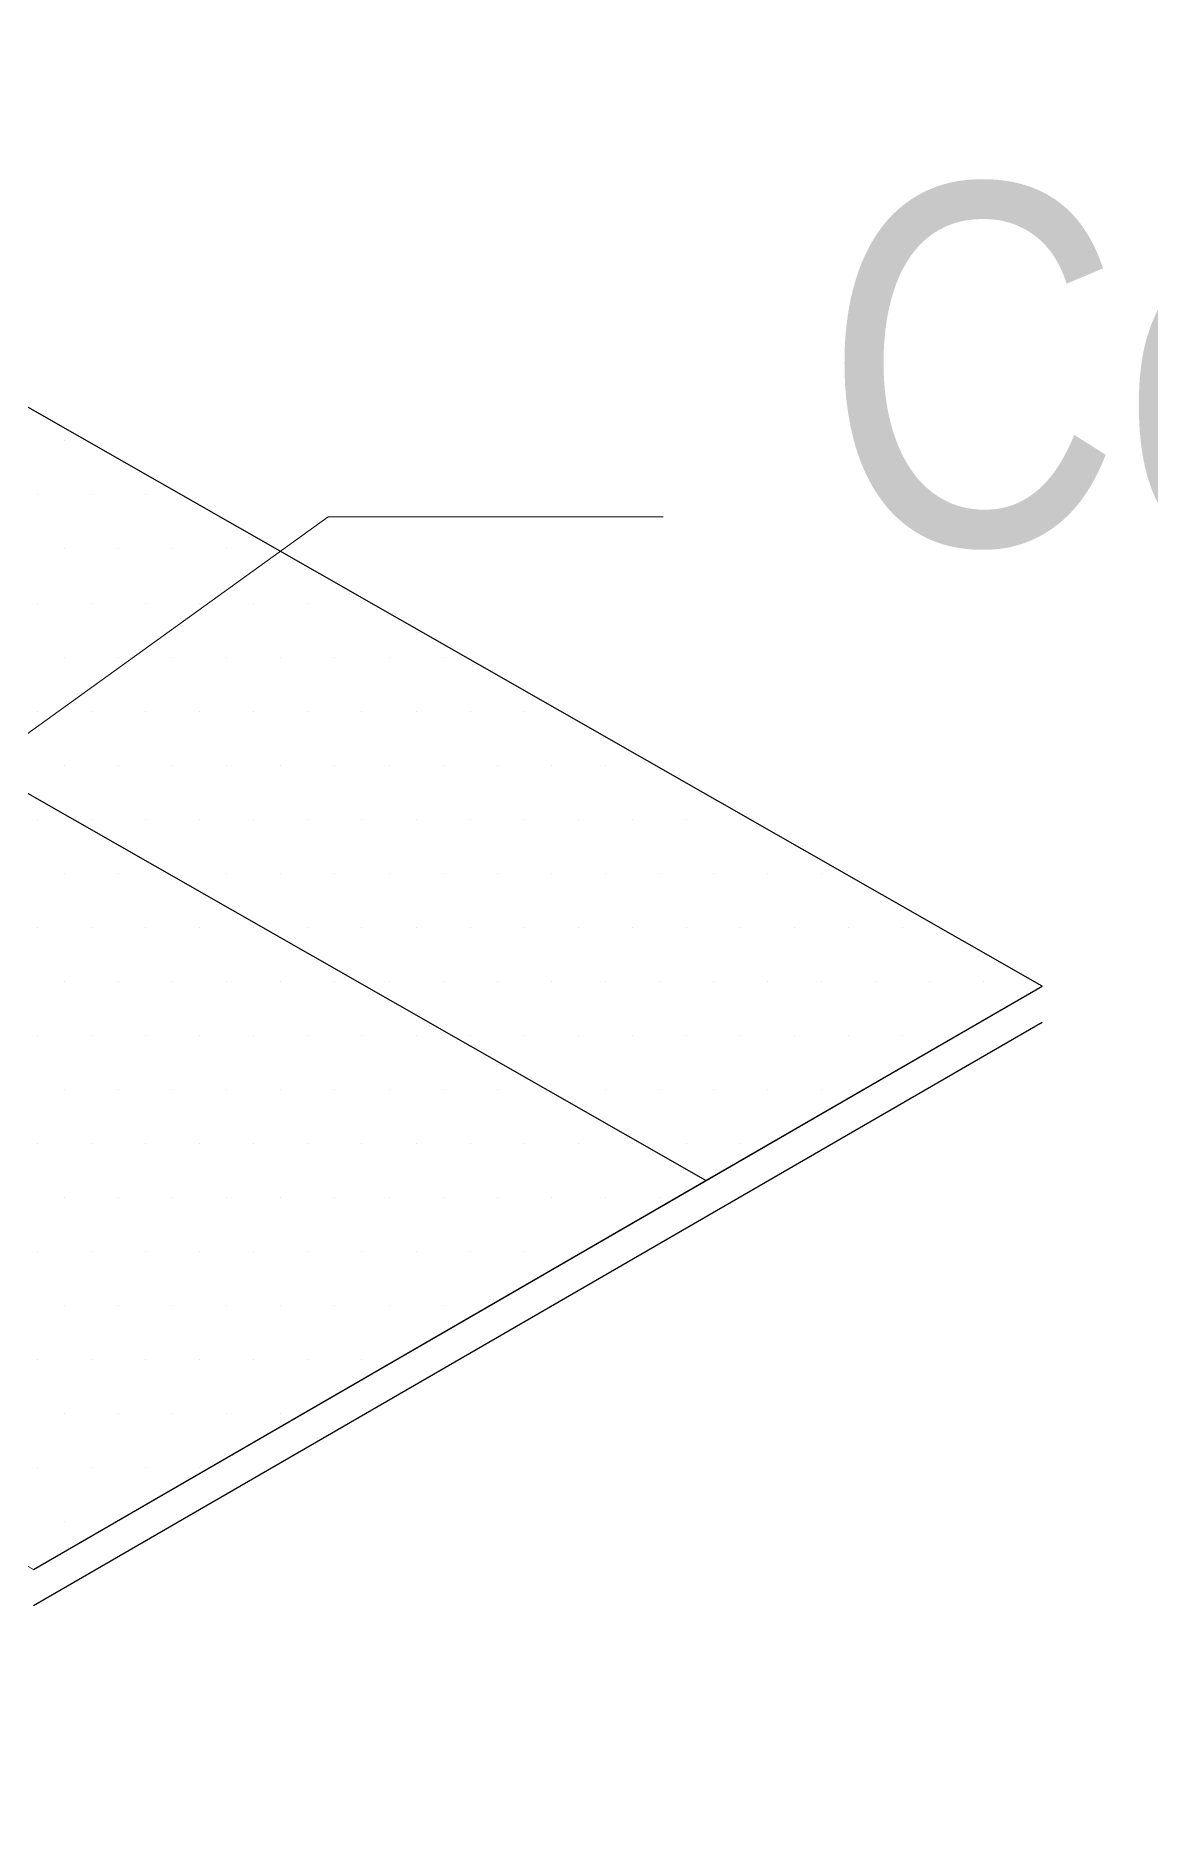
# Model space of a CAD drawing. Extents: x -1392 to 5791, y -3809 to 1722.
# Drawn here: x -542.32 to -514.48, y 1485.36 to 1529.97 of the extents above; entities that cross this region are included whole.
import ezdxf

# ---------------------------------------------------------------- set-up
doc = ezdxf.new("R2010")
doc.units = 0
doc.header["$MEASUREMENT"] = 0
for name, color, linetype, lineweight in [('.ATI-HATCH', 7, 'Continuous', 0), ('G-ANNO-TTLB', 7, 'Continuous', 0), ('TYVEK', 7, 'Continuous', 0)]:
    doc.layers.add(name, color=color, linetype=linetype, lineweight=lineweight)

# ---------------------------------------------------------------- blocks, each defined once
blk = doc.blocks.new('Block_121')
at = {"layer": '.ATI-HATCH'}
for points, knots in [([(-659.973, 1578.106), (-659.973, 1578.106), (-668.371, 1573.247), (-668.371, 1573.247), (-668.371, 1573.247), (-676.769, 1568.388), (-676.769, 1568.388), (-676.769, 1568.388), (-542.374, 1491.646), (-542.374, 1491.646), (-542.374, 1491.646), (-525.577, 1501.364), (-525.577, 1501.364), (-525.577, 1501.364), (-659.973, 1578.106), (-659.973, 1578.106)], [0, 0, 0, 0, 1, 1, 1, 2, 2, 2, 3, 3, 3, 4, 4, 4, 5, 5, 5, 5]), ([(-543.625, 1521.324), (-543.625, 1521.324), (-544.344, 1512.08), (-544.344, 1512.08), (-544.344, 1512.08), (-525.577, 1501.364), (-525.577, 1501.364), (-525.577, 1501.364), (-517.179, 1506.222), (-517.179, 1506.222), (-517.179, 1506.222), (-543.625, 1521.324), (-543.625, 1521.324)], [0, 0, 0, 0, 1, 1, 1, 2, 2, 2, 3, 3, 3, 4, 4, 4, 4])]:
    blk.add_open_spline(points, degree=3, knots=knots, dxfattribs=at)
at = {"layer": '.ATI-HATCH', "color": 8, "lineweight": 0, "true_color": 0x808080}
for points in [[(-541.596, 1519.847), (-541.596, 1519.847), (-541.596, 1519.847), (-541.596, 1519.847)], [(-542.271, 1518.497), (-542.271, 1518.497), (-542.271, 1518.497), (-542.271, 1518.497)], [(-540.921, 1518.497), (-540.921, 1518.497), (-540.921, 1518.497), (-540.921, 1518.497)], [(-539.571, 1518.497), (-539.571, 1518.497), (-539.571, 1518.497), (-539.571, 1518.497)], [(-541.596, 1517.147), (-541.596, 1517.147), (-541.596, 1517.147), (-541.596, 1517.147)], [(-540.246, 1517.147), (-540.246, 1517.147), (-540.246, 1517.147), (-540.246, 1517.147)], [(-538.896, 1517.147), (-538.896, 1517.147), (-538.896, 1517.147), (-538.896, 1517.147)], [(-537.546, 1517.147), (-537.546, 1517.147), (-537.546, 1517.147), (-537.546, 1517.147)], [(-542.271, 1515.797), (-542.271, 1515.797), (-542.271, 1515.797), (-542.271, 1515.797)], [(-540.921, 1515.797), (-540.921, 1515.797), (-540.921, 1515.797), (-540.921, 1515.797)], [(-539.571, 1515.797), (-539.571, 1515.797), (-539.571, 1515.797), (-539.571, 1515.797)], [(-538.221, 1515.797), (-538.221, 1515.797), (-538.221, 1515.797), (-538.221, 1515.797)], [(-536.871, 1515.797), (-536.871, 1515.797), (-536.871, 1515.797), (-536.871, 1515.797)], [(-535.521, 1515.797), (-535.521, 1515.797), (-535.521, 1515.797), (-535.521, 1515.797)], [(-534.171, 1515.797), (-534.171, 1515.797), (-534.171, 1515.797), (-534.171, 1515.797)], [(-541.596, 1514.447), (-541.596, 1514.447), (-541.596, 1514.447), (-541.596, 1514.447)], [(-540.246, 1514.447), (-540.246, 1514.447), (-540.246, 1514.447), (-540.246, 1514.447)], [(-538.896, 1514.447), (-538.896, 1514.447), (-538.896, 1514.447), (-538.896, 1514.447)], [(-537.546, 1514.447), (-537.546, 1514.447), (-537.546, 1514.447), (-537.546, 1514.447)], [(-536.196, 1514.447), (-536.196, 1514.447), (-536.196, 1514.447), (-536.196, 1514.447)], [(-534.846, 1514.447), (-534.846, 1514.447), (-534.846, 1514.447), (-534.846, 1514.447)], [(-533.496, 1514.447), (-533.496, 1514.447), (-533.496, 1514.447), (-533.496, 1514.447)], [(-532.146, 1514.447), (-532.146, 1514.447), (-532.146, 1514.447), (-532.146, 1514.447)], [(-542.271, 1513.097), (-542.271, 1513.097), (-542.271, 1513.097), (-542.271, 1513.097)], [(-540.921, 1513.097), (-540.921, 1513.097), (-540.921, 1513.097), (-540.921, 1513.097)], [(-539.571, 1513.097), (-539.571, 1513.097), (-539.571, 1513.097), (-539.571, 1513.097)], [(-538.221, 1513.097), (-538.221, 1513.097), (-538.221, 1513.097), (-538.221, 1513.097)], [(-536.871, 1513.097), (-536.871, 1513.097), (-536.871, 1513.097), (-536.871, 1513.097)], [(-535.521, 1513.097), (-535.521, 1513.097), (-535.521, 1513.097), (-535.521, 1513.097)], [(-534.171, 1513.097), (-534.171, 1513.097), (-534.171, 1513.097), (-534.171, 1513.097)], [(-532.821, 1513.097), (-532.821, 1513.097), (-532.821, 1513.097), (-532.821, 1513.097)], [(-531.471, 1513.097), (-531.471, 1513.097), (-531.471, 1513.097), (-531.471, 1513.097)], [(-530.121, 1513.097), (-530.121, 1513.097), (-530.121, 1513.097), (-530.121, 1513.097)], [(-541.596, 1511.747), (-541.596, 1511.747), (-541.596, 1511.747), (-541.596, 1511.747)], [(-540.246, 1511.747), (-540.246, 1511.747), (-540.246, 1511.747), (-540.246, 1511.747)], [(-538.896, 1511.747), (-538.896, 1511.747), (-538.896, 1511.747), (-538.896, 1511.747)], [(-537.546, 1511.747), (-537.546, 1511.747), (-537.546, 1511.747), (-537.546, 1511.747)], [(-536.196, 1511.747), (-536.196, 1511.747), (-536.196, 1511.747), (-536.196, 1511.747)], [(-534.846, 1511.747), (-534.846, 1511.747), (-534.846, 1511.747), (-534.846, 1511.747)], [(-533.496, 1511.747), (-533.496, 1511.747), (-533.496, 1511.747), (-533.496, 1511.747)], [(-532.146, 1511.747), (-532.146, 1511.747), (-532.146, 1511.747), (-532.146, 1511.747)], [(-530.796, 1511.747), (-530.796, 1511.747), (-530.796, 1511.747), (-530.796, 1511.747)], [(-529.446, 1511.747), (-529.446, 1511.747), (-529.446, 1511.747), (-529.446, 1511.747)], [(-528.096, 1511.747), (-528.096, 1511.747), (-528.096, 1511.747), (-528.096, 1511.747)], [(-542.271, 1510.397), (-542.271, 1510.397), (-542.271, 1510.397), (-542.271, 1510.397)], [(-540.921, 1510.397), (-540.921, 1510.397), (-540.921, 1510.397), (-540.921, 1510.397)], [(-539.571, 1510.397), (-539.571, 1510.397), (-539.571, 1510.397), (-539.571, 1510.397)], [(-538.221, 1510.397), (-538.221, 1510.397), (-538.221, 1510.397), (-538.221, 1510.397)], [(-536.871, 1510.397), (-536.871, 1510.397), (-536.871, 1510.397), (-536.871, 1510.397)], [(-535.521, 1510.397), (-535.521, 1510.397), (-535.521, 1510.397), (-535.521, 1510.397)], [(-534.171, 1510.397), (-534.171, 1510.397), (-534.171, 1510.397), (-534.171, 1510.397)], [(-532.821, 1510.397), (-532.821, 1510.397), (-532.821, 1510.397), (-532.821, 1510.397)], [(-531.471, 1510.397), (-531.471, 1510.397), (-531.471, 1510.397), (-531.471, 1510.397)], [(-530.121, 1510.397), (-530.121, 1510.397), (-530.121, 1510.397), (-530.121, 1510.397)], [(-528.771, 1510.397), (-528.771, 1510.397), (-528.771, 1510.397), (-528.771, 1510.397)], [(-527.421, 1510.397), (-527.421, 1510.397), (-527.421, 1510.397), (-527.421, 1510.397)], [(-526.071, 1510.397), (-526.071, 1510.397), (-526.071, 1510.397), (-526.071, 1510.397)], [(-524.721, 1510.397), (-524.721, 1510.397), (-524.721, 1510.397), (-524.721, 1510.397)], [(-541.596, 1509.047), (-541.596, 1509.047), (-541.596, 1509.047), (-541.596, 1509.047)], [(-540.246, 1509.047), (-540.246, 1509.047), (-540.246, 1509.047), (-540.246, 1509.047)], [(-538.896, 1509.047), (-538.896, 1509.047), (-538.896, 1509.047), (-538.896, 1509.047)], [(-537.546, 1509.047), (-537.546, 1509.047), (-537.546, 1509.047), (-537.546, 1509.047)], [(-536.196, 1509.047), (-536.196, 1509.047), (-536.196, 1509.047), (-536.196, 1509.047)], [(-534.846, 1509.047), (-534.846, 1509.047), (-534.846, 1509.047), (-534.846, 1509.047)], [(-533.496, 1509.047), (-533.496, 1509.047), (-533.496, 1509.047), (-533.496, 1509.047)], [(-532.146, 1509.047), (-532.146, 1509.047), (-532.146, 1509.047), (-532.146, 1509.047)], [(-530.796, 1509.047), (-530.796, 1509.047), (-530.796, 1509.047), (-530.796, 1509.047)], [(-529.446, 1509.047), (-529.446, 1509.047), (-529.446, 1509.047), (-529.446, 1509.047)], [(-528.096, 1509.047), (-528.096, 1509.047), (-528.096, 1509.047), (-528.096, 1509.047)], [(-526.746, 1509.047), (-526.746, 1509.047), (-526.746, 1509.047), (-526.746, 1509.047)], [(-525.396, 1509.047), (-525.396, 1509.047), (-525.396, 1509.047), (-525.396, 1509.047)], [(-524.046, 1509.047), (-524.046, 1509.047), (-524.046, 1509.047), (-524.046, 1509.047)], [(-522.696, 1509.047), (-522.696, 1509.047), (-522.696, 1509.047), (-522.696, 1509.047)], [(-542.271, 1507.697), (-542.271, 1507.697), (-542.271, 1507.697), (-542.271, 1507.697)], [(-540.921, 1507.697), (-540.921, 1507.697), (-540.921, 1507.697), (-540.921, 1507.697)], [(-539.571, 1507.697), (-539.571, 1507.697), (-539.571, 1507.697), (-539.571, 1507.697)], [(-538.221, 1507.697), (-538.221, 1507.697), (-538.221, 1507.697), (-538.221, 1507.697)], [(-536.871, 1507.697), (-536.871, 1507.697), (-536.871, 1507.697), (-536.871, 1507.697)], [(-535.521, 1507.697), (-535.521, 1507.697), (-535.521, 1507.697), (-535.521, 1507.697)], [(-534.171, 1507.697), (-534.171, 1507.697), (-534.171, 1507.697), (-534.171, 1507.697)], [(-532.821, 1507.697), (-532.821, 1507.697), (-532.821, 1507.697), (-532.821, 1507.697)], [(-531.471, 1507.697), (-531.471, 1507.697), (-531.471, 1507.697), (-531.471, 1507.697)], [(-530.121, 1507.697), (-530.121, 1507.697), (-530.121, 1507.697), (-530.121, 1507.697)], [(-528.771, 1507.697), (-528.771, 1507.697), (-528.771, 1507.697), (-528.771, 1507.697)], [(-527.421, 1507.697), (-527.421, 1507.697), (-527.421, 1507.697), (-527.421, 1507.697)], [(-526.071, 1507.697), (-526.071, 1507.697), (-526.071, 1507.697), (-526.071, 1507.697)], [(-524.721, 1507.697), (-524.721, 1507.697), (-524.721, 1507.697), (-524.721, 1507.697)], [(-523.371, 1507.697), (-523.371, 1507.697), (-523.371, 1507.697), (-523.371, 1507.697)], [(-522.021, 1507.697), (-522.021, 1507.697), (-522.021, 1507.697), (-522.021, 1507.697)], [(-520.671, 1507.697), (-520.671, 1507.697), (-520.671, 1507.697), (-520.671, 1507.697)], [(-541.596, 1506.347), (-541.596, 1506.347), (-541.596, 1506.347), (-541.596, 1506.347)], [(-540.246, 1506.347), (-540.246, 1506.347), (-540.246, 1506.347), (-540.246, 1506.347)], [(-538.896, 1506.347), (-538.896, 1506.347), (-538.896, 1506.347), (-538.896, 1506.347)], [(-537.546, 1506.347), (-537.546, 1506.347), (-537.546, 1506.347), (-537.546, 1506.347)], [(-536.196, 1506.347), (-536.196, 1506.347), (-536.196, 1506.347), (-536.196, 1506.347)], [(-534.846, 1506.347), (-534.846, 1506.347), (-534.846, 1506.347), (-534.846, 1506.347)], [(-533.496, 1506.347), (-533.496, 1506.347), (-533.496, 1506.347), (-533.496, 1506.347)], [(-532.146, 1506.347), (-532.146, 1506.347), (-532.146, 1506.347), (-532.146, 1506.347)], [(-530.796, 1506.347), (-530.796, 1506.347), (-530.796, 1506.347), (-530.796, 1506.347)], [(-529.446, 1506.347), (-529.446, 1506.347), (-529.446, 1506.347), (-529.446, 1506.347)], [(-528.096, 1506.347), (-528.096, 1506.347), (-528.096, 1506.347), (-528.096, 1506.347)], [(-526.746, 1506.347), (-526.746, 1506.347), (-526.746, 1506.347), (-526.746, 1506.347)], [(-525.396, 1506.347), (-525.396, 1506.347), (-525.396, 1506.347), (-525.396, 1506.347)], [(-524.046, 1506.347), (-524.046, 1506.347), (-524.046, 1506.347), (-524.046, 1506.347)], [(-522.696, 1506.347), (-522.696, 1506.347), (-522.696, 1506.347), (-522.696, 1506.347)], [(-521.346, 1506.347), (-521.346, 1506.347), (-521.346, 1506.347), (-521.346, 1506.347)], [(-519.996, 1506.347), (-519.996, 1506.347), (-519.996, 1506.347), (-519.996, 1506.347)], [(-518.646, 1506.347), (-518.646, 1506.347), (-518.646, 1506.347), (-518.646, 1506.347)], [(-542.271, 1504.997), (-542.271, 1504.997), (-542.271, 1504.997), (-542.271, 1504.997)], [(-540.921, 1504.997), (-540.921, 1504.997), (-540.921, 1504.997), (-540.921, 1504.997)], [(-539.571, 1504.997), (-539.571, 1504.997), (-539.571, 1504.997), (-539.571, 1504.997)], [(-538.221, 1504.997), (-538.221, 1504.997), (-538.221, 1504.997), (-538.221, 1504.997)], [(-536.871, 1504.997), (-536.871, 1504.997), (-536.871, 1504.997), (-536.871, 1504.997)], [(-535.521, 1504.997), (-535.521, 1504.997), (-535.521, 1504.997), (-535.521, 1504.997)], [(-534.171, 1504.997), (-534.171, 1504.997), (-534.171, 1504.997), (-534.171, 1504.997)], [(-532.821, 1504.997), (-532.821, 1504.997), (-532.821, 1504.997), (-532.821, 1504.997)], [(-531.471, 1504.997), (-531.471, 1504.997), (-531.471, 1504.997), (-531.471, 1504.997)], [(-530.121, 1504.997), (-530.121, 1504.997), (-530.121, 1504.997), (-530.121, 1504.997)], [(-528.771, 1504.997), (-528.771, 1504.997), (-528.771, 1504.997), (-528.771, 1504.997)], [(-527.421, 1504.997), (-527.421, 1504.997), (-527.421, 1504.997), (-527.421, 1504.997)], [(-526.071, 1504.997), (-526.071, 1504.997), (-526.071, 1504.997), (-526.071, 1504.997)], [(-524.721, 1504.997), (-524.721, 1504.997), (-524.721, 1504.997), (-524.721, 1504.997)], [(-523.371, 1504.997), (-523.371, 1504.997), (-523.371, 1504.997), (-523.371, 1504.997)], [(-522.021, 1504.997), (-522.021, 1504.997), (-522.021, 1504.997), (-522.021, 1504.997)], [(-520.671, 1504.997), (-520.671, 1504.997), (-520.671, 1504.997), (-520.671, 1504.997)], [(-519.321, 1504.997), (-519.321, 1504.997), (-519.321, 1504.997), (-519.321, 1504.997)], [(-541.596, 1503.647), (-541.596, 1503.647), (-541.596, 1503.647), (-541.596, 1503.647)], [(-540.246, 1503.647), (-540.246, 1503.647), (-540.246, 1503.647), (-540.246, 1503.647)], [(-538.896, 1503.647), (-538.896, 1503.647), (-538.896, 1503.647), (-538.896, 1503.647)], [(-537.546, 1503.647), (-537.546, 1503.647), (-537.546, 1503.647), (-537.546, 1503.647)], [(-536.196, 1503.647), (-536.196, 1503.647), (-536.196, 1503.647), (-536.196, 1503.647)], [(-534.846, 1503.647), (-534.846, 1503.647), (-534.846, 1503.647), (-534.846, 1503.647)], [(-533.496, 1503.647), (-533.496, 1503.647), (-533.496, 1503.647), (-533.496, 1503.647)], [(-532.146, 1503.647), (-532.146, 1503.647), (-532.146, 1503.647), (-532.146, 1503.647)], [(-530.796, 1503.647), (-530.796, 1503.647), (-530.796, 1503.647), (-530.796, 1503.647)], [(-529.446, 1503.647), (-529.446, 1503.647), (-529.446, 1503.647), (-529.446, 1503.647)], [(-528.096, 1503.647), (-528.096, 1503.647), (-528.096, 1503.647), (-528.096, 1503.647)], [(-526.746, 1503.647), (-526.746, 1503.647), (-526.746, 1503.647), (-526.746, 1503.647)], [(-525.396, 1503.647), (-525.396, 1503.647), (-525.396, 1503.647), (-525.396, 1503.647)], [(-524.046, 1503.647), (-524.046, 1503.647), (-524.046, 1503.647), (-524.046, 1503.647)], [(-522.696, 1503.647), (-522.696, 1503.647), (-522.696, 1503.647), (-522.696, 1503.647)], [(-542.271, 1502.297), (-542.271, 1502.297), (-542.271, 1502.297), (-542.271, 1502.297)], [(-540.921, 1502.297), (-540.921, 1502.297), (-540.921, 1502.297), (-540.921, 1502.297)], [(-539.571, 1502.297), (-539.571, 1502.297), (-539.571, 1502.297), (-539.571, 1502.297)], [(-538.221, 1502.297), (-538.221, 1502.297), (-538.221, 1502.297), (-538.221, 1502.297)], [(-536.871, 1502.297), (-536.871, 1502.297), (-536.871, 1502.297), (-536.871, 1502.297)], [(-535.521, 1502.297), (-535.521, 1502.297), (-535.521, 1502.297), (-535.521, 1502.297)], [(-534.171, 1502.297), (-534.171, 1502.297), (-534.171, 1502.297), (-534.171, 1502.297)], [(-532.821, 1502.297), (-532.821, 1502.297), (-532.821, 1502.297), (-532.821, 1502.297)], [(-531.471, 1502.297), (-531.471, 1502.297), (-531.471, 1502.297), (-531.471, 1502.297)], [(-530.121, 1502.297), (-530.121, 1502.297), (-530.121, 1502.297), (-530.121, 1502.297)], [(-528.771, 1502.297), (-528.771, 1502.297), (-528.771, 1502.297), (-528.771, 1502.297)], [(-527.421, 1502.297), (-527.421, 1502.297), (-527.421, 1502.297), (-527.421, 1502.297)], [(-526.071, 1502.297), (-526.071, 1502.297), (-526.071, 1502.297), (-526.071, 1502.297)], [(-524.721, 1502.297), (-524.721, 1502.297), (-524.721, 1502.297), (-524.721, 1502.297)], [(-541.596, 1500.947), (-541.596, 1500.947), (-541.596, 1500.947), (-541.596, 1500.947)], [(-540.246, 1500.947), (-540.246, 1500.947), (-540.246, 1500.947), (-540.246, 1500.947)], [(-538.896, 1500.947), (-538.896, 1500.947), (-538.896, 1500.947), (-538.896, 1500.947)], [(-537.546, 1500.947), (-537.546, 1500.947), (-537.546, 1500.947), (-537.546, 1500.947)], [(-536.196, 1500.947), (-536.196, 1500.947), (-536.196, 1500.947), (-536.196, 1500.947)], [(-534.846, 1500.947), (-534.846, 1500.947), (-534.846, 1500.947), (-534.846, 1500.947)], [(-533.496, 1500.947), (-533.496, 1500.947), (-533.496, 1500.947), (-533.496, 1500.947)], [(-532.146, 1500.947), (-532.146, 1500.947), (-532.146, 1500.947), (-532.146, 1500.947)], [(-530.796, 1500.947), (-530.796, 1500.947), (-530.796, 1500.947), (-530.796, 1500.947)], [(-529.446, 1500.947), (-529.446, 1500.947), (-529.446, 1500.947), (-529.446, 1500.947)], [(-528.096, 1500.947), (-528.096, 1500.947), (-528.096, 1500.947), (-528.096, 1500.947)], [(-526.746, 1500.947), (-526.746, 1500.947), (-526.746, 1500.947), (-526.746, 1500.947)], [(-542.271, 1499.597), (-542.271, 1499.597), (-542.271, 1499.597), (-542.271, 1499.597)], [(-540.921, 1499.597), (-540.921, 1499.597), (-540.921, 1499.597), (-540.921, 1499.597)], [(-539.571, 1499.597), (-539.571, 1499.597), (-539.571, 1499.597), (-539.571, 1499.597)], [(-538.221, 1499.597), (-538.221, 1499.597), (-538.221, 1499.597), (-538.221, 1499.597)], [(-536.871, 1499.597), (-536.871, 1499.597), (-536.871, 1499.597), (-536.871, 1499.597)], [(-535.521, 1499.597), (-535.521, 1499.597), (-535.521, 1499.597), (-535.521, 1499.597)], [(-534.171, 1499.597), (-534.171, 1499.597), (-534.171, 1499.597), (-534.171, 1499.597)], [(-532.821, 1499.597), (-532.821, 1499.597), (-532.821, 1499.597), (-532.821, 1499.597)], [(-531.471, 1499.597), (-531.471, 1499.597), (-531.471, 1499.597), (-531.471, 1499.597)], [(-530.121, 1499.597), (-530.121, 1499.597), (-530.121, 1499.597), (-530.121, 1499.597)], [(-528.771, 1499.597), (-528.771, 1499.597), (-528.771, 1499.597), (-528.771, 1499.597)], [(-541.596, 1498.247), (-541.596, 1498.247), (-541.596, 1498.247), (-541.596, 1498.247)], [(-540.246, 1498.247), (-540.246, 1498.247), (-540.246, 1498.247), (-540.246, 1498.247)], [(-538.896, 1498.247), (-538.896, 1498.247), (-538.896, 1498.247), (-538.896, 1498.247)], [(-537.546, 1498.247), (-537.546, 1498.247), (-537.546, 1498.247), (-537.546, 1498.247)], [(-536.196, 1498.247), (-536.196, 1498.247), (-536.196, 1498.247), (-536.196, 1498.247)], [(-534.846, 1498.247), (-534.846, 1498.247), (-534.846, 1498.247), (-534.846, 1498.247)], [(-533.496, 1498.247), (-533.496, 1498.247), (-533.496, 1498.247), (-533.496, 1498.247)], [(-532.146, 1498.247), (-532.146, 1498.247), (-532.146, 1498.247), (-532.146, 1498.247)], [(-542.271, 1496.897), (-542.271, 1496.897), (-542.271, 1496.897), (-542.271, 1496.897)], [(-540.921, 1496.897), (-540.921, 1496.897), (-540.921, 1496.897), (-540.921, 1496.897)], [(-539.571, 1496.897), (-539.571, 1496.897), (-539.571, 1496.897), (-539.571, 1496.897)], [(-538.221, 1496.897), (-538.221, 1496.897), (-538.221, 1496.897), (-538.221, 1496.897)], [(-536.871, 1496.897), (-536.871, 1496.897), (-536.871, 1496.897), (-536.871, 1496.897)], [(-535.521, 1496.897), (-535.521, 1496.897), (-535.521, 1496.897), (-535.521, 1496.897)], [(-534.171, 1496.897), (-534.171, 1496.897), (-534.171, 1496.897), (-534.171, 1496.897)], [(-541.596, 1495.547), (-541.596, 1495.547), (-541.596, 1495.547), (-541.596, 1495.547)], [(-540.246, 1495.547), (-540.246, 1495.547), (-540.246, 1495.547), (-540.246, 1495.547)], [(-538.896, 1495.547), (-538.896, 1495.547), (-538.896, 1495.547), (-538.896, 1495.547)], [(-537.546, 1495.547), (-537.546, 1495.547), (-537.546, 1495.547), (-537.546, 1495.547)], [(-536.196, 1495.547), (-536.196, 1495.547), (-536.196, 1495.547), (-536.196, 1495.547)], [(-542.271, 1494.197), (-542.271, 1494.197), (-542.271, 1494.197), (-542.271, 1494.197)], [(-540.921, 1494.197), (-540.921, 1494.197), (-540.921, 1494.197), (-540.921, 1494.197)], [(-539.571, 1494.197), (-539.571, 1494.197), (-539.571, 1494.197), (-539.571, 1494.197)], [(-538.221, 1494.197), (-538.221, 1494.197), (-538.221, 1494.197), (-538.221, 1494.197)], [(-541.596, 1492.847), (-541.596, 1492.847), (-541.596, 1492.847), (-541.596, 1492.847)]]:
    blk.add_open_spline(points, degree=3, dxfattribs=at)
blk = doc.blocks.new('Block_444')
at = {"layer": 'TYVEK', "color": 18, "lineweight": 0, "true_color": 0x000000}
for p, q in [((-553.238, 1504.823), (-535.014, 1517.949)), ((-535.014, 1517.949), (-526.647, 1517.949))]:
    blk.add_line(p, q, dxfattribs=at)
at = {"layer": 'TYVEK', "insert": (-522.638, 1514.539), "char_height": 0.2, "attachment_point": 7}
blk.add_mtext('\\C18;\\c0;\\FArial Narrow|b0|i0|c1;\\H8.999997;\\W1.000000;Center release paper', dxfattribs=at)

msp = doc.modelspace()

# ---------------------------------------------------------------- hatches: boundary and pattern name
at = {"layer": 'G-ANNO-TTLB', "true_color": 0xff00ff, "transparency": 33554687}
h = msp.add_hatch(color=6, dxfattribs=at)
edge = h.paths.add_edge_path()
edge.add_spline(control_points=[(1773.018, -796.5), (1773.018, -796.5), (-1156.5, -796.5), (-1156.5, -796.5), (-1156.5, -796.5), (-1156.5, 1660.5), (-1156.5, 1660.5), (-1156.5, 1660.5), (1773.018, 1660.5), (1773.018, 1660.5), (1773.018, 1660.5), (1773.018, -796.5), (1773.018, -796.5)], knot_values=[0, 0, 0, 0, 1, 1, 1, 2, 2, 2, 3, 3, 3, 4, 4, 4, 4], degree=3, periodic=0)
edge = h.paths.add_edge_path()
edge.add_spline(control_points=[(-1147.5, 1651.5), (-1147.5, 1651.5), (-1147.5, -787.5), (-1147.5, -787.5), (-1147.5, -787.5), (1764.018, -787.5), (1764.018, -787.5), (1764.018, -787.5), (1764.018, 1651.5), (1764.018, 1651.5), (1764.018, 1651.5), (-1147.5, 1651.5), (-1147.5, 1651.5)], knot_values=[0, 0, 0, 0, 1, 1, 1, 2, 2, 2, 3, 3, 3, 4, 4, 4, 4], degree=3, periodic=0)
edge.add_line((-1147.5, 1651.5), (-1147.5, 1651.5))

# ---------------------------------------------------------------- linework, layer by layer
at = {"layer": 'G-ANNO-TTLB'}
for points in [[(1773.018, -796.5), (1773.018, -796.5), (-1156.5, -796.5), (-1156.5, -796.5), (-1156.5, -796.5), (-1156.5, 1660.5), (-1156.5, 1660.5), (-1156.5, 1660.5), (1773.018, 1660.5), (1773.018, 1660.5), (1773.018, 1660.5), (1773.018, -796.5), (1773.018, -796.5)], [(-1147.5, 1651.5), (-1147.5, 1651.5), (-1147.5, -787.5), (-1147.5, -787.5), (-1147.5, -787.5), (1764.018, -787.5), (1764.018, -787.5), (1764.018, -787.5), (1764.018, 1651.5), (1764.018, 1651.5), (1764.018, 1651.5), (-1147.5, 1651.5), (-1147.5, 1651.5)]]:
    msp.add_open_spline(points, degree=3, knots=[0, 0, 0, 0, 1, 1, 1, 2, 2, 2, 3, 3, 3, 4, 4, 4, 4], dxfattribs=at)
at = {"layer": 'TYVEK', "color": 4, "lineweight": 25, "true_color": 0x00ffff}
for p, q in [((-517.179, 1506.222), (-651.574, 1582.965)), ((-525.577, 1501.364), (-659.973, 1578.106)), ((-542.374, 1491.646), (-517.179, 1506.222)), ((-542.374, 1490.748), (-517.179, 1505.325))]:
    msp.add_line(p, q, dxfattribs=at)

# ---------------------------------------------------------------- block references
at = {"layer": '.ATI-HATCH'}
msp.add_blockref('Block_121', (0, 0), dxfattribs=at)
at = {"layer": 'TYVEK'}
msp.add_blockref('Block_444', (0, 0), dxfattribs=at)

doc.saveas('drawing.dxf')
